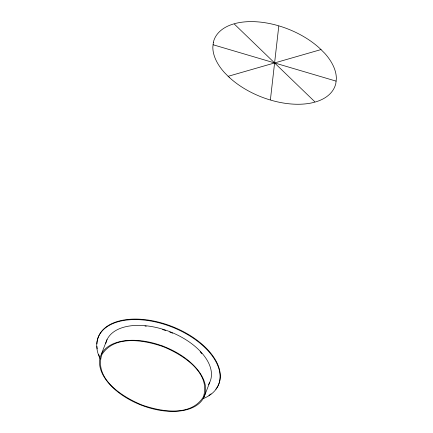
<?xml version="1.0" encoding="UTF-8"?>
<svg xmlns="http://www.w3.org/2000/svg" width="433" height="433" viewBox="0 0 433 433"><rect width="100%" height="100%" fill="white"/><g stroke="black" fill="none" stroke-linecap="round" stroke-linejoin="round"><path stroke-width="0.65" d="M213.366 42.429L212.836 47.089A64.539 36.464 21.3 0 0 224.435 72.555L229.344 77.512M270.409 99.752L278.776 26.132M101.23 354.47L107.038 339.569M162.716 346.492C181.811 354.134 211.374 372.364 203.369 396.964C190.715 417.017 161.357 411.642 142.479 405.185C123.389 397.543 93.826 379.313 101.825 354.719C114.48 334.66 143.837 340.04 162.716 346.492L162.911 345.994M203.97 397.213L209.778 382.312M228.131 76.316L321.053 49.562M213.101 44.756L336.084 81.123M234.41 24.156L314.775 101.728M105.804 343.315A55.619 31.42 21.3 0 1 170.797 332.051A55.619 31.42 21.3 0 1 208.425 384.596M100.299 359.098A64.669 36.534 21.3 0 1 128.872 319.841A64.669 36.534 21.3 0 1 207.31 349.972A64.669 36.534 21.3 0 1 203.185 398.62M144.979 326.071A54.969 31.057 21.3 0 1 146.262 326.195M162.591 329.551A54.969 31.057 21.3 0 1 165.579 330.509M169.709 332.014A54.969 31.057 21.3 0 1 172.621 333.204M200.17 351.823A54.969 31.057 21.3 0 1 201.87 353.729M96.922 343.921A64.669 36.534 21.3 0 1 171.03 326.076A64.669 36.534 21.3 0 1 215.851 389.213M211.05 393.889A64.669 36.534 21.3 0 1 208.912 395.351M99.677 356.873A64.669 36.534 21.3 0 1 98.746 354.584M97.236 348.884A64.669 36.534 21.3 0 1 96.954 346.416M213.328 42.412A64.728 36.567 21.3 0 1 255.843 21.742A64.728 36.567 21.3 0 1 319.781 48.388L324.755 53.329A64.539 36.464 21.3 0 1 336.349 78.795L335.819 83.455A64.728 36.567 21.3 0 1 293.341 104.136A64.728 36.567 21.3 0 1 229.403 77.496M115.275 389.803A55.619 31.42 21.3 0 0 203.921 397.191A55.619 31.42 21.3 0 0 138.598 340.527A55.619 31.42 21.3 0 0 115.275 389.803"/></g></svg>
